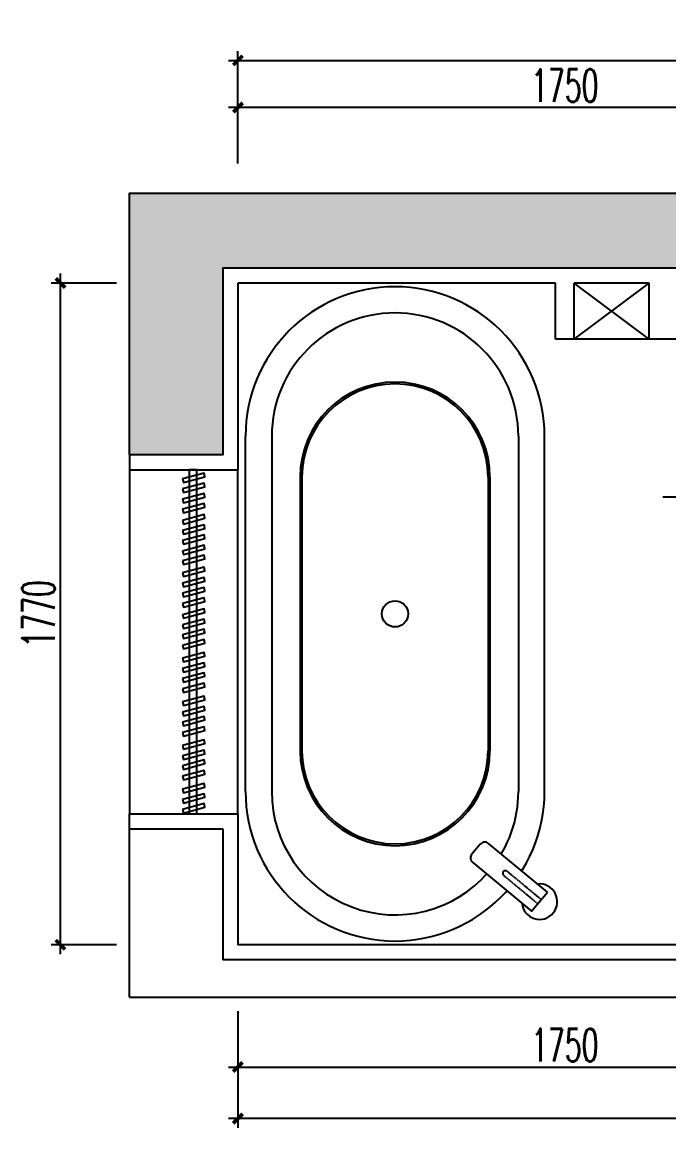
# Model space of a CAD drawing. Header units: inches. Extents: x 24920 to 61775, y 10942 to 38819.
# Drawn here: x 34742 to 36473, y 15849 to 18807 of the extents above; entities that cross this region are included whole.
import ezdxf

# ---------------------------------------------------------------- set-up
doc = ezdxf.new("R2010")
doc.units = ezdxf.units.IN
doc.header["$MEASUREMENT"] = 0
doc.header["$PDMODE"] = 1
for name, pattern in [('DASHED', [3.75, 2.5, -1.25]), ('Pbo-Dot', [1.25, 0, -1.25]), ('Pbo-Hidden', [1.875, 1.25, -0.625])]:
    doc.linetypes.add(name, pattern=pattern)
for name, color, linetype in [('!PboDS-Fixt', 31, 'Continuous'), ('!PboDS-Fixt-Detail', 36, 'Continuous'), ('!PboDS-MillWork', 40, 'Continuous'), ('!PboFF-Drapery', 130, 'Continuous'), ('!PboFF-Wipeout', 250, 'Pbo-Dot'), ('!PboPL-EXwalls', 190, 'Continuous'), ('!PboPL-ShadeDark', 251, 'Continuous'), ('!PboPL-WallFin', 160, 'Continuous'), ('!PboPL-WallFin-Detail', 250, 'Continuous'), ('!PboPL-Walls', 200, 'Continuous'), ('FF-FIXT', 2, 'Continuous')]:
    doc.layers.add(name, color=color, linetype=linetype)
doc.styles.add('DIM', font='simplex.shx', dxfattribs={"width": 0.6, "bigfont": 'extfont.shx'})
doc.dimstyles.new('1比25', dxfattribs={"dimscale": 25, "dimtxt": 3.5, "dimasz": 1, "dimexe": 1, "dimexo": 1, "dimgap": 0.6, "dimtad": 1, "dimdec": 0, "dimrnd": 5, "dimzin": 0, "dimdsep": 46, "dimtxsty": 'DIM', "dimblk": 'ARCHTICK', "dimcen": 0.09, "dimdle": 1, "dimclrd": 1, "dimclre": 1, "dimclrt": 1, "dimadec": 0, "dimazin": 0, "dimtfac": 1, "dimtdec": 0, "dimtix": 1, "dimtmove": 2, "dimatfit": 3, "dimldrblk": '引线箭头（自定义）', "dimfxl": 0, "dimtolj": 1, "dimtzin": 0, "dimarcsym": 0})

# ---------------------------------------------------------------- blocks, each defined once
blk = doc.blocks.new('A$C58183757')
at = {"color": 39, "linetype": 'DASHED', "ltscale": 30}
for p, q in [((0, 160.4), (0, -160.4)), ((160.4, 0), (-160.4, 0))]:
    blk.add_line(p, q, dxfattribs=at)
blk.add_ellipse((0, 0), major_axis=(0, 88.9), ratio=1, start_param=-1.570796, end_param=4.712389)
at = {"color": 33, "linetype": 'Continuous'}
for centre, start_param, end_param in [((0, 52.3), -1.570789, 4.712396), ((-37, 37), -1.570794, 4.712391), ((37, 37), -1.570789, 4.712396), ((-52.3, 0), -1.570789, 4.712396), ((52.3, 0), -1.570789, 4.712396), ((-37, -37), -1.570789, 4.712396), ((37, -37), -1.570789, 4.712396), ((0, -52.3), -1.570794, 4.712391)]:
    blk.add_ellipse(centre, major_axis=(0, 15.9), ratio=1, start_param=start_param, end_param=end_param, dxfattribs=at)
blk = doc.blocks.new('HesiBlk_20210222182145784')
at = {"layer": '!PboDS-Fixt', "color": 2}
for p, q in [((475, 800), (-475, 800)), ((475, 0), (-475, 0))]:
    blk.add_line(p, q, dxfattribs=at)
for centre, start, end in [((-475, 400), 90, 270), ((475, 400), 270, 90)]:
    blk.add_arc(centre, 400, start, end, dxfattribs=at)
at = {"layer": '!PboDS-Fixt-Detail'}
for p, q in [((-475, 730), (475, 730)), ((-366, 654), (366, 654)), ((-366, 649), (366, 649)), ((-366, 151), (366, 151)), ((-366, 146), (366, 146)), ((-475, 70), (475, 70))]:
    blk.add_line(p, q, dxfattribs=at)
blk.add_circle((0, 400), 35, dxfattribs=at)
for centre, radius, start, end in [((-475, 400), 330, 90, 270), ((475, 400), 330, 50.8141, 90), ((-366, 400), 254, 90, 270), ((366, 400), 254, 270, 90), ((-366, 400), 249, 90, 270), ((366, 400), 249, 270, 90), ((475, 400), 330, 270, 48.871)]:
    blk.add_arc(centre, radius, start, end, dxfattribs=at)
at = {"color": 1}
blk.add_wipeout([(722.7, 781.7), (722.5, 789.6), (722.5, 789.6), (724.5, 800.5), (724.5, 800.5), (724.5, 800.5), (726.8, 806.7), (726.8, 806.7), (726.8, 806.7), (733.3, 816.9), (733.3, 816.9), (733.3, 816.9), (733.3, 816.9), (738.7, 822.4), (738.7, 822.4), (742.6, 825.5), (742.6, 825.5), (747.3, 828.4), (747.3, 828.4), (753.5, 831.1), (753.5, 831.1), (757.3, 832.3), (757.3, 832.3), (757.3, 832.3), (762.8, 833.5), (762.8, 833.5), (762.8, 833.5), (769.5, 834), (769.5, 834), (774.7, 833.8), (774.7, 833.8), (781.7, 832.5), (781.7, 832.5), (788.3, 830.3), (788.3, 830.3), (794.5, 827.1), (800, 823.2), (800, 823.2), (800, 823.2), (806.7, 816.4), (806.7, 816.4), (806.7, 816.4), (810.6, 810.7), (810.6, 810.7), (810.6, 810.7), (810.6, 810.7), (814.1, 803.5), (814.1, 803.5), (815.5, 799), (815.5, 799), (817.2, 785.9), (817.2, 785.9), (816.1, 776.8), (814.8, 771.9), (814.8, 771.9), (811.2, 763.7), (806.3, 756.5), (806.3, 756.5), (806.3, 756.5), (801.6, 751.6), (801.6, 751.6), (796.8, 747.8), (796.8, 747.8), (791.8, 744.7), (791.8, 744.7), (791.8, 744.7), (784.7, 741.7), (784.7, 741.7), (784.7, 741.7), (773.8, 739.5), (773.8, 739.5), (664.9, 607.9), (664.9, 607.9), (661.5, 604.9), (661.5, 604.9), (661.5, 604.9), (657.7, 603), (657.7, 603), (657.7, 603), (653.5, 602.2), (653.5, 602.2), (653.5, 602.2), (649.2, 602.6), (649.2, 602.6), (645.5, 603.9), (645.5, 603.9), (645.5, 603.9), (642.6, 605.8), (639.5, 608.5), (636.2, 611.2), (631.3, 615.2), (627.3, 618.5), (615.9, 628), (613.2, 630.9), (611.7, 633.3), (611.7, 633.3), (610.4, 637.6), (610.4, 637.6), (610.4, 637.6), (610.4, 637.6), (610.6, 643.9), (610.6, 643.9), (613.8, 650.2)], dxfattribs=at).dxf.layer = '!PboFF-Wipeout'
at = {"layer": '!PboDS-Fixt-Detail', "color": 1, "linetype": 'Pbo-Hidden'}
blk.add_lwpolyline([(764.3, 791.2), (688.8, 700, 0.414214), (689.9, 688.9), (688.6, 689.9, 0.414214), (699.8, 690.9), (775.3, 782.1)], format="xyb", close=True, dxfattribs=at)
at = {"color": 1}
blk.add_lwpolyline([(744.3, 807.8), (613.8, 650.2, 0.414214), (615.9, 628), (642.6, 605.8, 0.414214), (664.9, 607.9), (795.3, 765.5)], format="xyb", close=True, dxfattribs=at)
blk.add_arc((769.8, 786.7), 47.4, 274.8091, 185.9551, dxfattribs=at)
blk = doc.blocks.new('_ArchTick')
at = {"color": 0, "linetype": 'ByBlock', "const_width": 0.4}
blk.add_lwpolyline([(-0.5, -0.5), (0.5, 0.5)], dxfattribs=at)
blk = doc.blocks.new('*D1130')
at = {"color": 1, "lineweight": -2, "transparency": 16777216}
for p, q in [((34554.2, 16448.8), (34554.2, 18268.8)), ((34704.2, 18243.8), (34529.2, 18243.8)), ((34704.2, 16473.8), (34529.2, 16473.8))]:
    blk.add_line(p, q, dxfattribs=at)
at = {"layer": 'Defpoints', "color": 0, "transparency": 16777216}
for p in [(34554.2, 18243.8), (35029, 18243.8), (35029, 16473.8)]:
    blk.add_point(p, dxfattribs=at)
at = {"color": 1, "lineweight": -2, "transparency": 16777216, "xscale": 25, "yscale": 25, "zscale": 25}
for p, rotation in [((34554.2, 18243.8), 90), ((34554.2, 16473.8), 270)]:
    blk.add_blockref('_ArchTick', p, dxfattribs=dict(at, rotation=rotation))
at = {"color": 1, "transparency": 16777216, "insert": (34495.5, 17358.8), "char_height": 87.5, "attachment_point": 5, "rotation": 90, "style": 'DIM'}
blk.add_mtext('\\A1;1770', dxfattribs=at)
blk = doc.blocks.new('引线箭头（自定义）')
at = {"linetype": 'ByBlock', "lineweight": -2}
h = blk.add_hatch(color=8, dxfattribs=at)
h.dxf.hatch_style = 1
h.paths.add_polyline_path([(-1.2, -0.96), (-0.31, 0), (-1.2, 0.96), (-0.91, 1.21), (0, 0), (-0.91, -1.21)])
at = {"color": 0, "linetype": 'ByBlock', "lineweight": -2}
blk.add_line((-0.31, 0), (-4.75, 0), dxfattribs=at)
blk.add_lwpolyline([(-1.2, -0.96), (-0.31, 0), (-1.2, 0.96), (-0.91, 1.21), (0, 0), (-0.91, -1.21)], close=True, dxfattribs=at)
blk = doc.blocks.new('*D1131')
at = {"color": 1, "lineweight": -2, "transparency": 16777216}
for p, q in [((35029, 16296.6), (35029, 16121.6)), ((36778.5, 16296.6), (36778.5, 16121.6)), ((35004, 16146.6), (36803.5, 16146.6))]:
    blk.add_line(p, q, dxfattribs=at)
at = {"layer": 'Defpoints', "color": 0, "transparency": 16777216}
for p in [(35029, 16473.8), (36778.5, 16473.8), (36778.5, 16146.6)]:
    blk.add_point(p, dxfattribs=at)
at = {"color": 1, "lineweight": -2, "transparency": 16777216, "xscale": 25, "yscale": 25, "zscale": 25, "rotation": 180}
blk.add_blockref('_ArchTick', (35029, 16146.6), dxfattribs=at)
at = {"color": 1, "lineweight": -2, "transparency": 16777216, "xscale": 25, "yscale": 25, "zscale": 25}
blk.add_blockref('_ArchTick', (36778.5, 16146.6), dxfattribs=at)
at = {"color": 1, "transparency": 16777216, "insert": (35903.8, 16205.4), "char_height": 87.5, "attachment_point": 5, "style": 'DIM'}
blk.add_mtext('\\A1;1750', dxfattribs=at)
blk = doc.blocks.new('*D1533')
at = {"color": 1, "lineweight": -2, "transparency": 16777216}
for p, q in [((35029, 16159), (35029, 15984)), ((40736.7, 16159), (40736.7, 15984)), ((40761.7, 16009), (35004, 16009))]:
    blk.add_line(p, q, dxfattribs=at)
at = {"layer": 'Defpoints', "color": 0, "transparency": 16777216}
for p in [(35029, 16209.1), (40736.7, 16209.1), (35029, 16009)]:
    blk.add_point(p, dxfattribs=at)
at = {"color": 1, "lineweight": -2, "transparency": 16777216, "xscale": 25, "yscale": 25, "zscale": 25, "rotation": 180}
blk.add_blockref('_ArchTick', (35029, 16009), dxfattribs=at)
at = {"color": 1, "lineweight": -2, "transparency": 16777216, "xscale": 25, "yscale": 25, "zscale": 25}
blk.add_blockref('_ArchTick', (40736.7, 16009), dxfattribs=at)
at = {"color": 1, "transparency": 16777216, "insert": (37882.9, 16067.7), "char_height": 87.5, "attachment_point": 5, "style": 'DIM'}
blk.add_mtext('\\A1;5710', dxfattribs=at)
blk = doc.blocks.new('*D1138')
at = {"color": 1, "lineweight": -2, "transparency": 16777216}
for p, q in [((35029, 18563.2), (35029, 18738.2)), ((36778.5, 18563.2), (36778.5, 18738.2)), ((36803.5, 18713.2), (35004, 18713.2))]:
    blk.add_line(p, q, dxfattribs=at)
at = {"layer": 'Defpoints', "color": 0, "transparency": 16777216}
for p in [(35029, 18713.2), (35029, 18243.8), (36778.5, 18243.8)]:
    blk.add_point(p, dxfattribs=at)
at = {"color": 1, "lineweight": -2, "transparency": 16777216, "xscale": 25, "yscale": 25, "zscale": 25, "rotation": 180}
blk.add_blockref('_ArchTick', (35029, 18713.2), dxfattribs=at)
at = {"color": 1, "lineweight": -2, "transparency": 16777216, "xscale": 25, "yscale": 25, "zscale": 25}
blk.add_blockref('_ArchTick', (36778.5, 18713.2), dxfattribs=at)
at = {"color": 1, "transparency": 16777216, "insert": (35903.8, 18771.9), "char_height": 87.5, "attachment_point": 5, "style": 'DIM'}
blk.add_mtext('\\A1;1750', dxfattribs=at)
blk = doc.blocks.new('*D1534')
at = {"color": 1, "lineweight": -2, "transparency": 16777216}
for p, q in [((35029, 18689.1), (35029, 18864.1)), ((40699, 18689.1), (40699, 18864.1)), ((35004, 18839.1), (40724, 18839.1))]:
    blk.add_line(p, q, dxfattribs=at)
at = {"layer": 'Defpoints', "color": 0, "transparency": 16777216}
for p in [(40699, 18839.1), (35029, 18650.7), (40699, 18650.7)]:
    blk.add_point(p, dxfattribs=at)
at = {"color": 1, "lineweight": -2, "transparency": 16777216, "xscale": 25, "yscale": 25, "zscale": 25, "rotation": 180}
blk.add_blockref('_ArchTick', (35029, 18839.1), dxfattribs=at)
at = {"color": 1, "lineweight": -2, "transparency": 16777216, "xscale": 25, "yscale": 25, "zscale": 25}
blk.add_blockref('_ArchTick', (40699, 18839.1), dxfattribs=at)
at = {"color": 1, "transparency": 16777216, "insert": (37864, 18897.9), "char_height": 87.5, "attachment_point": 5, "style": 'DIM'}
blk.add_mtext('\\A1;5670', dxfattribs=at)
blk = doc.blocks.new('dehrh')
at = {"layer": '!PboPL-ShadeDark'}
h = blk.add_hatch(color=8, dxfattribs=at)
h.dxf.hatch_style = 1
h.paths.add_polyline_path([(38539, 18283.8), (38539, 18483.8), (34989, 18483.8), (34989, 18483.8), (34739, 18483.8), (34739, 18483.8), (34739, 17883.8), (34739, 17883.8), (34739, 17783.8), (34989, 17783.8), (34989, 18283.8)])
at = {"layer": '!PboDS-MillWork', "color": 3}
blk.add_line((35029, 16823.8), (35029, 17743.8), dxfattribs=at)
at = {"layer": '!PboFF-Drapery', "color": 1}
for points in [[(34880.5, 17719.7), (34883.1, 17710), (34941, 17725.6), (34938.5, 17735.2)], [(34899, 16823.8), (34919, 16823.8), (34919, 17743.8), (34899, 17743.8)], [(34880.5, 17693.1), (34883.1, 17683.5), (34941, 17699), (34938.5, 17708.6)], [(34880.5, 17665.2), (34883.1, 17655.5), (34941, 17671), (34938.5, 17680.7)], [(34880.5, 17638.6), (34883.1, 17628.9), (34941, 17644.5), (34938.5, 17654.1)], [(34880.5, 17608.9), (34883.1, 17599.2), (34941, 17614.7), (34938.5, 17624.4)], [(34880.5, 17581.4), (34883.1, 17571.7), (34941, 17587.2), (34938.5, 17596.9)], [(34880.5, 17554.8), (34883.1, 17545.1), (34941, 17560.7), (34938.5, 17570.3)], [(34880.5, 17526.8), (34883.1, 17517.2), (34941, 17532.7), (34938.5, 17542.4)], [(34880.5, 17500.3), (34883.1, 17490.6), (34941, 17506.1), (34938.5, 17515.8)], [(34880.5, 17468.2), (34883.1, 17458.5), (34941, 17474.1), (34938.5, 17483.7)], [(34880.5, 17440.7), (34883.1, 17431), (34941, 17446.6), (34938.5, 17456.2)], [(34880.5, 17414.1), (34883.1, 17404.5), (34941, 17420), (34938.5, 17429.6)], [(34880.5, 17386.2), (34883.1, 17376.5), (34941, 17392), (34938.5, 17401.7)], [(34880.5, 17356.7), (34883.1, 17347), (34941, 17362.5), (34938.5, 17372.2)], [(34880.5, 17329.2), (34883.1, 17319.5), (34941, 17335.1), (34938.5, 17344.7)], [(34880.5, 17302.6), (34883.1, 17292.9), (34941, 17308.5), (34938.5, 17318.1)], [(34880.5, 17274.6), (34883.1, 17265), (34941, 17280.5), (34938.5, 17290.2)], [(34880.5, 17240), (34883.1, 17230.3), (34941, 17245.8), (34938.5, 17255.5)], [(34880.5, 17212.5), (34883.1, 17202.8), (34941, 17218.3), (34938.5, 17228)], [(34880.5, 17185.9), (34883.1, 17176.2), (34941, 17191.8), (34938.5, 17201.4)], [(34880.5, 17157.9), (34883.1, 17148.3), (34941, 17163.8), (34938.5, 17173.5)], [(34880.5, 17123.2), (34883.1, 17113.6), (34941, 17129.1), (34938.5, 17138.8)], [(34880.5, 17095.7), (34883.1, 17086.1), (34941, 17101.6), (34938.5, 17111.3)], [(34880.5, 17069.2), (34883.1, 17059.5), (34941, 17075), (34938.5, 17084.7)], [(34880.5, 17041.2), (34883.1, 17031.6), (34941, 17047.1), (34938.5, 17056.7)], [(34880.5, 17006.5), (34883.1, 16996.9), (34941, 17012.4), (34938.5, 17022.1)], [(34880.5, 16979), (34883.1, 16969.4), (34941, 16984.9), (34938.5, 16994.6)], [(34880.5, 16952.5), (34883.1, 16942.8), (34941, 16958.3), (34938.5, 16968)], [(34880.5, 16924.5), (34883.1, 16914.8), (34941, 16930.4), (34938.5, 16940)], [(34880.5, 16889.8), (34883.1, 16880.2), (34941, 16895.7), (34938.5, 16905.3)], [(34880.5, 16862.3), (34883.1, 16852.7), (34941, 16868.2), (34938.5, 16877.8)], [(34880.5, 16835.7), (34883.1, 16826.1), (34941, 16841.6), (34938.5, 16851.3)]]:
    blk.add_lwpolyline(points, close=True, dxfattribs=at)
at = {"layer": '!PboPL-EXwalls', "color": 4}
for p, q in [((34739, 16333.8), (34739, 16783.8)), ((34739, 16783.8), (34989, 16783.8)), ((34989, 16783.8), (34989, 16433.8))]:
    blk.add_line(p, q, dxfattribs=at)
blk.add_lwpolyline([(38539, 18483.8), (38539, 18283.8), (34989, 18283.8), (34989, 17783.8), (34739, 17783.8), (34739, 18483.8), (34989, 18483.8), (34989, 18483.8), (38539, 18483.8)], dxfattribs=at)
at = {"layer": '!PboPL-WallFin', "color": 3}
for p, q in [((35879, 18243.8), (35029, 18243.8)), ((35029, 18243.8), (35029, 17743.8)), ((35879, 18093.8), (35879, 18243.8)), ((35929, 18093.8), (35929, 18243.8)), ((36129, 18243.8), (35929, 18243.8)), ((36129, 18093.8), (36129, 18243.8)), ((35929, 18093.8), (35879, 18093.8)), ((36779.3, 18093.8), (36129, 18093.8)), ((34739, 17743.8), (35029, 17743.8)), ((34739, 16823.8), (35029, 16823.8)), ((35029, 16823.8), (35029, 16473.8)), ((36796.5, 16473.8), (35029, 16473.8))]:
    blk.add_line(p, q, dxfattribs=at)
at = {"layer": '!PboPL-WallFin-Detail', "color": 8}
for p, q in [((36129, 18093.8), (35929, 18243.8)), ((35929, 18093.8), (36129, 18243.8)), ((36126.8, 18093.8), (35929, 18093.8))]:
    blk.add_line(p, q, dxfattribs=at)
at = {"layer": '!PboPL-Walls', "color": 4}
for p, q in [((38884.1, 16433.8), (34989, 16433.8)), ((34739, 16333.8), (38884.1, 16333.8))]:
    blk.add_line(p, q, dxfattribs=at)
for p, q in [((34739, 17783.8), (34739, 17743.8)), ((34739, 17743.8), (34739, 16823.8)), ((34739, 16783.8), (34739, 16823.8))]:
    blk.add_line(p, q)
at = {"layer": 'FF-FIXT', "linetype": 'Continuous'}
blk.add_blockref('A$C58183757', (36305.3, 17670.9), dxfattribs=at)
for base, p1, p2, picture, middle in [((40699, 18839.1), (35029, 18650.7), (40699, 18650.7), '*D1534', (37864, 18897.9)), ((35029, 16009), (40736.7, 16209.1), (35029, 16209.1), '*D1533', (37882.9, 16067.7))]:
    dim = blk.add_linear_dim(base=base, p1=p1, p2=p2, dimstyle='1比25')
    dim.commit()
    dim.dimension.update_dxf_attribs({"geometry": picture, "text_midpoint": middle})
dim = blk.add_linear_dim(base=(34554.2, 18243.8), p1=(35029, 16473.8), p2=(35029, 18243.8), angle=90, dimstyle='1比25')
dim.commit()
dim.dimension.update_dxf_attribs({"geometry": '*D1130', "text_midpoint": (34495.5, 17358.8)})
at = {"rotation": 270}
blk.add_blockref('HesiBlk_20210222182145784', (35049.5, 17358.8), dxfattribs=at)
for base, p1, p2, picture, middle in [((35029.0201, 18713.1929), (36778.5444, 18243.7791), (35029.0201, 18243.7791), '*D1138', (35903.7823, 18771.9429)), ((36778.5444, 16146.6442), (35029.0201, 16473.7779), (36778.5444, 16473.7779), '*D1131', (35903.7823, 16205.3942))]:
    dim = blk.add_linear_dim(base=base, p1=p1, p2=p2, dimstyle='1比25')
    dim.commit()
    dim.dimension.update_dxf_attribs({"geometry": picture, "text_midpoint": middle})

msp = doc.modelspace()

# ---------------------------------------------------------------- block references
msp.add_blockref('dehrh', (290.5, -135))

doc.saveas('drawing.dxf')
